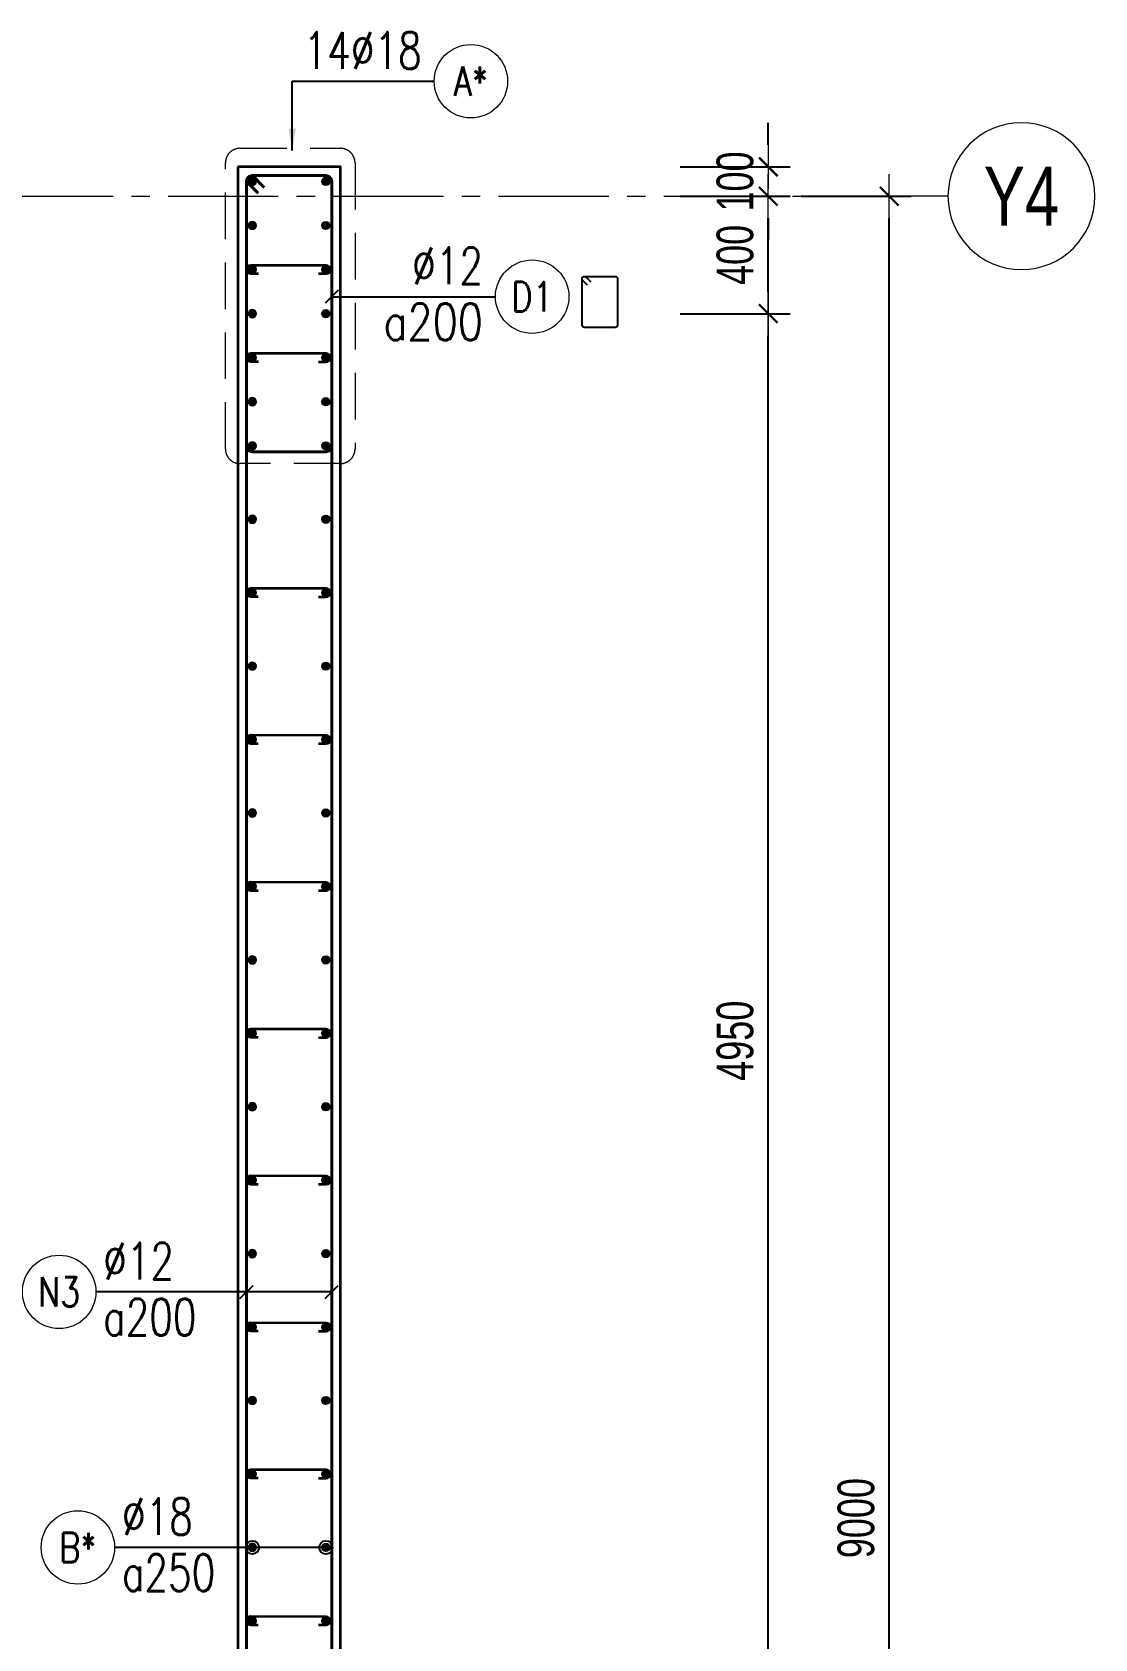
# Model space of a CAD drawing. Header units: millimetres. Extents: x 944027 to 981803, y -83026 to 82675.
# Drawn here: x 960780 to 964397, y 61666 to 67136 of the extents above; entities that cross this region are included whole.
import ezdxf
from ezdxf.enums import TextEntityAlignment as Align

# ---------------------------------------------------------------- set-up
doc = ezdxf.new("R2010")
doc.units = ezdxf.units.MM
doc.header["$MEASUREMENT"] = 0
for name, pattern in [('HIDDEN2', [4.7625, 3.175, -1.5875]), ('HT_Dim Grid$0$CENTER2', [1.125, 0.75, -0.125, 0.125, -0.125]), ('HT_Grid$0$CENTER2', [1.125, 0.75, -0.125, 0.125, -0.125])]:
    doc.linetypes.add(name, pattern=pattern)
doc.layers.get('0').update_dxf_attribs({"lineweight": 20})
doc.layers.get('Defpoints').update_dxf_attribs({"color": 151, "lineweight": 9})
for name, color, linetype, lineweight in [('HT_Dim Grid$0$NDC_S_AXIS', 5, 'HT_Dim Grid$0$CENTER2', 13), ('HT_Dim Grid$0$NDC_S_SYMBOL', 1, 'Continuous', 15), ('HT_Dim Grid$0$NDC_S_TEXT SYMBOL', 7, 'Continuous', 20), ('HT_Grid$0$NDC_S_AXIS', 5, 'HT_Grid$0$CENTER2', 13), ('KC-LEADER', 153, 'Continuous', 18), ('KC-THEP', 6, 'Continuous', 40), ('NDC_S_DIM', 1, 'Continuous', 15), ('NDC_S_HIDDEN', 8, 'HIDDEN2', 13), ('NDC_S_LEADER', 1, 'Continuous', 15), ('NDC_S_REBAR', 4, 'Continuous', 35), ('NDC_S_STIRRUP', 4, 'Continuous', 40), ('NDC_S_VN TEXT', 7, 'Continuous', 20), ('NDC_S_WALL', 6, 'Continuous', 35)]:
    doc.layers.add(name, color=color, linetype=linetype, lineweight=lineweight)
doc.layers.add('Ligature', color=1, linetype='Continuous')
doc.styles.add('HT_Dim Grid$0$NDC_ANNO', font='', dxfattribs={"width": 0.8})
doc.styles.add('NDC_DIM', font='', dxfattribs={"width": 0.75})
doc.styles.add('NDC_EN TXT', font='romans.shx', dxfattribs={"width": 0.8})
doc.styles.get('HT_Dim Grid$0$NDC_ANNO').set_extended_font_data('Dotum')
doc.styles.get('NDC_DIM').set_extended_font_data('Dotum')
doc.dimstyles.new('NDC_dim_30', dxfattribs={"dimscale": 30, "dimtxt": 2.5, "dimasz": 1.5, "dimexe": 1.5, "dimexo": 2.5, "dimgap": 1, "dimtad": 1, "dimdec": 0, "dimzin": 0, "dimdsep": 46, "dimtxsty": 'NDC_DIM', "dimblk": 'DIMMARK', "dimcen": 0.09, "dimdle": 1.2, "dimclrd": 1, "dimclre": 1, "dimclrt": 3, "dimadec": 0, "dimazin": 0, "dimtfac": 1, "dimtdec": 0, "dimtix": 1, "dimtofl": 0, "dimtmove": 0, "dimatfit": 3, "dimfxl": 6, "dimfxlon": 1, "dimtolj": 1, "dimtzin": 0, "dimarcsym": 0})
doc.dimstyles.new('NDC_dim_50', dxfattribs={"dimscale": 50, "dimtxt": 2.5, "dimasz": 1.5, "dimexe": 1.5, "dimexo": 2.5, "dimgap": 1, "dimtad": 1, "dimdec": 0, "dimzin": 0, "dimdsep": 46, "dimtxsty": 'NDC_DIM', "dimblk": 'DIMMARK', "dimcen": 0.09, "dimdle": 1.2, "dimclrd": 1, "dimclre": 1, "dimclrt": 3, "dimadec": 0, "dimazin": 0, "dimtfac": 1, "dimtdec": 0, "dimtix": 1, "dimtofl": 0, "dimtmove": 0, "dimatfit": 3, "dimfxl": 6, "dimfxlon": 1, "dimtolj": 1, "dimtzin": 0, "dimarcsym": 0})

# ---------------------------------------------------------------- blocks, each defined once
blk = doc.blocks.new('DIMMARK')
at = {"layer": 'NDC_S_DIM', "color": 1}
blk.add_line((-1.5, 0), (1, 0), dxfattribs=at)
at = {"layer": 'NDC_S_DIM', "color": 2, "const_width": 0.1}
blk.add_lwpolyline([(-0.424, -0.424), (0.424, 0.424)], dxfattribs=at)
blk = doc.blocks.new('*D144')
at = {"layer": 'Defpoints', "color": 0, "ltscale": 200, "transparency": 16777216}
for p in [(958179.3, 66177.5), (963285.2, 66177.5), (958179.3, 61227.5)]:
    blk.add_point(p, dxfattribs=at)
at = {"layer": 'NDC_S_DIM', "color": 1, "lineweight": -2, "ltscale": 200, "transparency": 16777216}
for p, q in [((962985.2, 66177.5), (963360.2, 66177.5)), ((963285.2, 61302.5), (963285.2, 66102.5)), ((962985.2, 61227.5), (963360.2, 61227.5))]:
    blk.add_line(p, q, dxfattribs=at)
at = {"layer": 'NDC_S_DIM', "color": 1, "lineweight": -2, "ltscale": 200, "transparency": 16777216, "xscale": 75, "yscale": 75, "zscale": 75}
for p, rotation in [((963285.2, 66177.5), 90), ((963285.2, 61227.5), 270)]:
    blk.add_blockref('DIMMARK', p, dxfattribs=dict(at, rotation=rotation))
at = {"layer": 'NDC_S_DIM', "color": 3, "ltscale": 200, "transparency": 16777216, "insert": (963172.6, 63702.5), "char_height": 125, "attachment_point": 5, "rotation": 90, "style": 'NDC_DIM'}
blk.add_mtext('\\A1;4950', dxfattribs=at)
blk = doc.blocks.new('*D145')
at = {"layer": 'Defpoints', "color": 0, "ltscale": 200, "transparency": 16777216}
for p in [(958179.3, 66577.5), (963285.2, 66577.5), (958179.3, 66177.5)]:
    blk.add_point(p, dxfattribs=at)
at = {"layer": 'NDC_S_DIM', "color": 1, "lineweight": -2, "ltscale": 200, "transparency": 16777216}
for p, q in [((962985.2, 66577.5), (963360.2, 66577.5)), ((963285.2, 66252.5), (963285.2, 66502.5)), ((962985.2, 66177.5), (963360.2, 66177.5))]:
    blk.add_line(p, q, dxfattribs=at)
at = {"layer": 'NDC_S_DIM', "color": 1, "lineweight": -2, "ltscale": 200, "transparency": 16777216, "xscale": 75, "yscale": 75, "zscale": 75}
for p, rotation in [((963285.2, 66577.5), 90), ((963285.2, 66177.5), 270)]:
    blk.add_blockref('DIMMARK', p, dxfattribs=dict(at, rotation=rotation))
at = {"layer": 'NDC_S_DIM', "color": 3, "ltscale": 200, "transparency": 16777216, "insert": (963172.6, 66377.5), "char_height": 125, "attachment_point": 5, "rotation": 90, "style": 'NDC_DIM'}
blk.add_mtext('\\A1;400', dxfattribs=at)
blk = doc.blocks.new('*D146')
at = {"layer": 'Defpoints', "color": 0, "ltscale": 200, "transparency": 16777216}
for p in [(959472.8, 66577.5), (963696.9, 66577.5), (959472.8, 57577.5)]:
    blk.add_point(p, dxfattribs=at)
at = {"layer": 'NDC_S_DIM', "color": 1, "lineweight": -2, "ltscale": 200, "transparency": 16777216}
for p, q in [((963396.9, 66577.5), (963771.9, 66577.5)), ((963696.9, 57652.5), (963696.9, 66502.5)), ((963396.9, 57577.5), (963771.9, 57577.5))]:
    blk.add_line(p, q, dxfattribs=at)
at = {"layer": 'NDC_S_DIM', "color": 1, "lineweight": -2, "ltscale": 200, "transparency": 16777216, "xscale": 75, "yscale": 75, "zscale": 75}
for p, rotation in [((963696.9, 66577.5), 90), ((963696.9, 57577.5), 270)]:
    blk.add_blockref('DIMMARK', p, dxfattribs=dict(at, rotation=rotation))
at = {"layer": 'NDC_S_DIM', "color": 3, "ltscale": 200, "transparency": 16777216, "insert": (963584.3, 62077.5), "char_height": 125, "attachment_point": 5, "rotation": 90, "style": 'NDC_DIM'}
blk.add_mtext('\\A1;9000', dxfattribs=at)
blk = doc.blocks.new('*U22')
at = {"layer": 'HT_Dim Grid$0$NDC_S_SYMBOL'}
blk.add_line((5, 0), (9, 0), dxfattribs=at)
blk.add_circle((0, 0), 5, dxfattribs=at)
at = {"layer": 'HT_Dim Grid$0$NDC_S_TEXT SYMBOL', "color": 7, "style": 'HT_Dim Grid$0$NDC_ANNO', "width": 0.8}
blk.add_attdef('GRID', text='', height=4, rotation=270, dxfattribs=at).set_placement((0, 0), align=Align.MIDDLE)
blk = doc.blocks.new('*D134')
at = {"layer": 'Defpoints', "color": 0, "ltscale": 200, "transparency": 16777216}
for p in [(958586.2, 66677.5), (963285.2, 66677.5), (958179.3, 66577.5)]:
    blk.add_point(p, dxfattribs=at)
at = {"layer": 'NDC_S_DIM', "color": 1, "lineweight": -2, "ltscale": 200, "transparency": 16777216}
for p, q in [((963285.2, 66752.5), (963285.2, 66827.5)), ((962985.2, 66677.5), (963360.2, 66677.5)), ((962985.2, 66577.5), (963360.2, 66577.5)), ((963285.2, 66502.5), (963285.2, 66427.5))]:
    blk.add_line(p, q, dxfattribs=at)
at = {"layer": 'NDC_S_DIM', "color": 1, "lineweight": -2, "ltscale": 200, "transparency": 16777216, "xscale": 75, "yscale": 75, "zscale": 75}
for p, rotation in [((963285.2, 66677.5), 270), ((963285.2, 66577.5), 90)]:
    blk.add_blockref('DIMMARK', p, dxfattribs=dict(at, rotation=rotation))
at = {"layer": 'NDC_S_DIM', "color": 3, "ltscale": 200, "transparency": 16777216, "insert": (963172.6, 66627.5), "char_height": 125, "attachment_point": 5, "rotation": 90, "style": 'NDC_DIM'}
blk.add_mtext('\\A1;100', dxfattribs=at)
blk = doc.blocks.new('THEP')
at = {"layer": 'KC-LEADER', "color": 6}
blk.add_circle((0, 0), 14, dxfattribs=at)
at = {"layer": 'KC-THEP'}
for p, q in [((-14, 0), (14, 0)), ((9.9, 9.9), (-9.9, -9.9)), ((-9.9, 9.9), (9.9, -9.9)), ((0, 14), (0, -14))]:
    blk.add_line(p, q, dxfattribs=at)
blk = doc.blocks.new('*U171')
at = {"layer": 'KC-THEP', "xscale": -1, "rotation": 170.3314355693972}
blk.add_blockref('THEP', (-125, 0), dxfattribs=at)
at = {"layer": 'KC-THEP', "rotation": 189.6685644363809}
blk.add_blockref('THEP', (125, 0), dxfattribs=at)
blk = doc.blocks.new('*U172')
at = {"layer": 'NDC_S_STIRRUP', "color": 0, "linetype": 'ByBlock', "lineweight": -2, "transparency": 16777216}
for p in [(0, 0), (0, -250), (0, -500), (0, -750), (0, -1000), (0, -1250), (0, -1500), (0, -1750), (0, -2000), (0, -2250), (0, -2500), (0, -2750), (0, -3000), (0, -3250), (0, -3500), (0, -3750), (0, -4000), (0, -4250), (0, -4500), (0, -4750), (0, -5000), (0, -5250), (0, -5500), (0, -5750), (0, -6000), (0, -6250), (0, -6500), (0, -6750)]:
    blk.add_blockref('*U171', p, dxfattribs=at)
blk = doc.blocks.new('*U168')
at = {"layer": 'NDC_S_REBAR'}
blk.add_lwpolyline([(-102.4, -14.7), (-127.4, -14.7, -1), (-127.4, 15.3), (127.4, 14.7, -1), (127.4, -15.3), (102.4, -15.3)], format="xyb", dxfattribs=at)
blk = doc.blocks.new('*U169')
at = {"layer": 'NDC_S_STIRRUP', "color": 0, "linetype": 'ByBlock', "lineweight": -2, "transparency": 16777216}
for p in [(0, 0), (0, -500), (0, -1000), (0, -1500), (0, -2000), (0, -2500), (0, -3000), (0, -3500), (0, -4000), (0, -4500), (0, -5000), (0, -5500), (0, -6000), (0, -6500)]:
    blk.add_blockref('*U168', p, dxfattribs=at)
blk = doc.blocks.new('*U11')
blk.add_circle((-2.5, 0), 2.5)
at = {"layer": 'NDC_S_VN TEXT', "color": 3, "style": 'NDC_EN TXT', "width": 0.75}
for tag, p in [('DK1', (0.5, 0.85)), ('KC1', (0.5, -2.97))]:
    blk.add_attdef(tag, p, '', height=2.5, dxfattribs=at)
at = {"layer": 'NDC_S_VN TEXT', "color": 7, "style": 'NDC_EN TXT', "width": 0.8}
blk.add_attdef('SH2', text='', height=2, dxfattribs=at).set_placement((-2.5, 0), align=Align.MIDDLE)
blk = doc.blocks.new('*U9')
blk.add_circle((2.5, 0), 2.5)
at = {"layer": 'NDC_S_VN TEXT', "color": 3, "style": 'NDC_EN TXT', "width": 0.75}
blk.add_attdef('DK2', text='', height=2.5, dxfattribs=at).set_placement((-0.85, 0.85), align=Align.RIGHT)
at = {"layer": 'NDC_S_VN TEXT', "color": 7, "style": 'NDC_EN TXT', "width": 0.8}
blk.add_attdef('SH3', text='', height=2, dxfattribs=at).set_placement((2.5, 0), align=Align.MIDDLE)
blk = doc.blocks.new('*U10')
blk.add_circle((2.5, 0), 2.5)
at = {"layer": 'NDC_S_VN TEXT', "color": 3, "style": 'NDC_EN TXT'}
for tag, width, p in [('DK2', 0.75, (-0.85, 0.85)), ('KC2', 0.8, (-0.85, -2.97))]:
    blk.add_attdef(tag, text='', height=2.5, dxfattribs=dict(at, width=width)).set_placement(p, align=Align.RIGHT)
at = {"layer": 'NDC_S_VN TEXT', "color": 7, "style": 'NDC_EN TXT', "width": 0.8}
blk.add_attdef('SH3', text='', height=2, dxfattribs=at).set_placement((2.5, 0), align=Align.MIDDLE)

msp = doc.modelspace()

# ---------------------------------------------------------------- linework, layer by layer
at = {"layer": 'HT_Grid$0$NDC_S_AXIS', "ltscale": 500}
msp.add_line((944929.9, 66577.5), (963696.9, 66577.5), dxfattribs=at)
at = {"layer": 'Ligature'}
msp.add_lwpolyline([(962670, 66274.4), (962654, 66290.3, -0.668179), (962659.8, 66304.3), (962764.4, 66304.3, -0.414214), (962772.6, 66296.1), (962772.6, 66139, -0.414214), (962764.4, 66130.8), (962659.8, 66130.8, -0.414214), (962651.6, 66139), (962651.6, 66296.1, -0.668179), (962665.6, 66301.9), (962681.6, 66285.9)], format="xyb", dxfattribs=at)
at = {"layer": 'NDC_S_HIDDEN', "ltscale": 50}
msp.add_lwpolyline([(961487.4, 66740.6), (961828.7, 66740.6, -0.414214), (961878.7, 66690.6), (961878.7, 65717.1, -0.414214), (961828.7, 65667.1), (961487.4, 65667.1, -0.414214), (961437.4, 65717.1), (961437.4, 66690.6, -0.414214)], format="xyb", close=True, dxfattribs=at)
at = {"layer": 'NDC_S_REBAR'}
for points in [[(961549.6, 66313.2), (961524.6, 66313.2, -1), (961524.6, 66343.2), (961779.3, 66342.7, -1), (961779.3, 66312.7), (961754.3, 66312.7)], [(961549.6, 66013.2), (961524.6, 66013.2, -1), (961524.6, 66043.2), (961779.3, 66042.7, -1), (961779.3, 66012.7), (961754.3, 66012.7)]]:
    msp.add_lwpolyline(points, format="xyb", dxfattribs=at)
at = {"layer": 'NDC_S_STIRRUP'}
for points in [[(961549.3, 66587.5), (961509.3, 66627.5, -0.414214), (961529.3, 66647.5), (961779.3, 66647.5, -0.414214), (961799.3, 66627.5), (961799.3, 57527.5, -0.414214), (961779.3, 57507.5), (961529.3, 57507.5, -0.414214), (961509.3, 57527.5), (961509.3, 66627.5, -0.414214), (961529.3, 66647.5), (961569.3, 66607.5)], [(961549.3, 66587.5), (961509.3, 66627.5, -0.414214), (961529.3, 66647.5), (961779.3, 66647.5, -0.414214), (961799.3, 66627.5), (961799.3, 65727.7, -0.414214), (961779.3, 65707.7), (961529.3, 65707.7, -0.414214), (961509.3, 65727.7), (961509.3, 66627.5, -0.414214), (961529.3, 66647.5), (961569.3, 66607.5)]]:
    msp.add_lwpolyline(points, format="xyb", dxfattribs=at)
at = {"layer": 'NDC_S_WALL'}
for points in [[(961479.3, 66677.5), (961479.3, 57977.5), (958679.3, 57977.5), (958679.3, 64347.5), (960079.3, 64347.5), (960079.3, 64647.5), (958679.3, 64647.5), (958679.3, 66177.5), (960079.3, 66177.5), (960079.3, 66677.5), (957429.3, 66677.5), (957429.3, 66177.5), (958179.3, 66177.5), (958179.3, 61227.5), (955879.3, 61227.5), (955879.3, 66177.5), (956629.3, 66177.5), (956629.3, 66677.5), (954779.3, 66677.5), (954779.3, 66177.5), (955579.3, 66177.5), (955579.3, 64127.5), (952879.3, 64127.5)], [(952879.3, 63827.5), (955579.3, 63827.5), (955579.3, 59427.5), (956779.3, 59427.5), (956779.3, 59627.5), (955879.3, 59627.5), (955879.3, 61027.5), (958179.3, 61027.5), (958179.3, 57477.5), (961829.3, 57477.5), (961829.3, 66677.5), (961479.3, 66677.5)]]:
    msp.add_lwpolyline(points, dxfattribs=at)

# ---------------------------------------------------------------- block references
at = {"layer": 'HT_Dim Grid$0$NDC_S_AXIS'}
ref = msp.add_blockref('*U22', (964146.9, 66577.5), dxfattribs=dict(at, xscale=-50, yscale=50, zscale=50))
ref.add_attrib('GRID', 'Y4', dxfattribs={"layer": 'HT_Dim Grid$0$NDC_S_TEXT SYMBOL', "color": 7, "height": 200, "style": 'HT_Dim Grid$0$NDC_ANNO', "width": 0.8}).set_placement((964146.9, 66577.5), align=Align.MIDDLE)
at = {"layer": 'KC-THEP', "xscale": -1, "rotation": 170.3314355693972}
for p in [(961529.3, 66627.7), (961529.3, 66477.7), (961529.3, 66327.7), (961529.3, 66177.7), (961529.3, 66027.7), (961529.3, 65877.7), (961529.3, 65727.7)]:
    msp.add_blockref('THEP', p, dxfattribs=at)
at = {"layer": 'KC-THEP', "rotation": 189.6685644363809}
for p in [(961779.3, 66627.7), (961779.3, 66477.7), (961779.3, 66327.7), (961779.3, 66177.7), (961779.3, 66027.7), (961779.3, 65877.7), (961779.3, 65727.7)]:
    msp.add_blockref('THEP', p, dxfattribs=at)
at = {"layer": 'NDC_S_STIRRUP'}
for name, p in [('*U172', (961654.3, 65477.7)), ('*U169', (961651.9, 65228))]:
    msp.add_blockref(name, p, dxfattribs=at)
at = {"layer": 'NDC_S_VN TEXT', "xscale": 50, "yscale": 50, "zscale": 50}
for name, p, values in [('*U9', (962148.1, 66968.7), {'SH3': 'A*', 'DK2': '14%%C18'}), ('*U10', (962356.6, 66235.4), {'SH3': 'D1', 'DK2': '%%c12', 'KC2': 'a200'}), ('*U11', (960996.5, 62847.5), {'SH2': 'N3', 'DK1': '%%C12', 'KC1': 'a200'}), ('*U11', (961060.4, 61977.7), {'SH2': 'B*', 'DK1': '%%C18', 'KC1': 'a250'})]:
    msp.add_blockref(name, p, dxfattribs=at).add_auto_attribs(values)

# ---------------------------------------------------------------- dimensions: what is measured, and where the dimension line sits
at = {"layer": 'NDC_S_DIM', "ltscale": 200}
for base, p1, p2, picture, middle in [((963285.2, 66677.5), (958179.3, 66577.5), (958586.2, 66677.5), '*D134', (963172.6, 66627.5)), ((963285.2, 66577.5), (958179.3, 66177.5), (958179.3, 66577.5), '*D145', (963172.6, 66377.5)), ((963285.2, 66177.5), (958179.3, 61227.5), (958179.3, 66177.5), '*D144', (963172.6, 63702.5))]:
    dim = msp.add_linear_dim(base=base, p1=p1, p2=p2, angle=90, dimstyle='NDC_dim_50', override={"dimtmove": 1}, dxfattribs=at)
    dim.commit()
    dim.dimension.update_dxf_attribs({"geometry": picture, "text_midpoint": middle})
dim = msp.add_linear_dim(base=(963696.9, 66577.5), p1=(959472.8, 57577.5), p2=(959472.8, 66577.5), angle=90, dimstyle='NDC_dim_50', dxfattribs=at)
dim.commit()
dim.dimension.update_dxf_attribs({"geometry": '*D146', "text_midpoint": (963584.3, 62077.5)})

# ---------------------------------------------------------------- leaders
at = {"layer": 'NDC_S_LEADER'}
for points, dimstyle, override in [([(961664.9, 66732.7), (961664.9, 66968.7), (962148.1, 66968.7)], 'NDC_dim_50', {"dimtad": 0}), ([(961799.3, 66235.4), (962354.5, 66235.4)], 'NDC_dim_30', {"dimtad": 0, "dimldrblk": 'Oblique'}), ([(961799.3, 62847.3), (960996.5, 62847.3)], 'NDC_dim_30', {"dimtad": 0, "dimldrblk": 'Oblique'}), ([(961509.3, 62847.3), (960996.5, 62847.3)], 'NDC_dim_30', {"dimtad": 0, "dimldrblk": 'Oblique'}), ([(961779.3, 61977.7), (961060.4, 61977.7)], 'NDC_dim_30', {"dimtad": 0, "dimldrblk": 'Origin'}), ([(961529.3, 61977.7), (961060.4, 61977.7)], 'NDC_dim_30', {"dimtad": 0, "dimldrblk": 'Origin'})]:
    msp.add_leader(points, dimstyle=dimstyle, override=override, dxfattribs=at)

doc.saveas('drawing.dxf')
